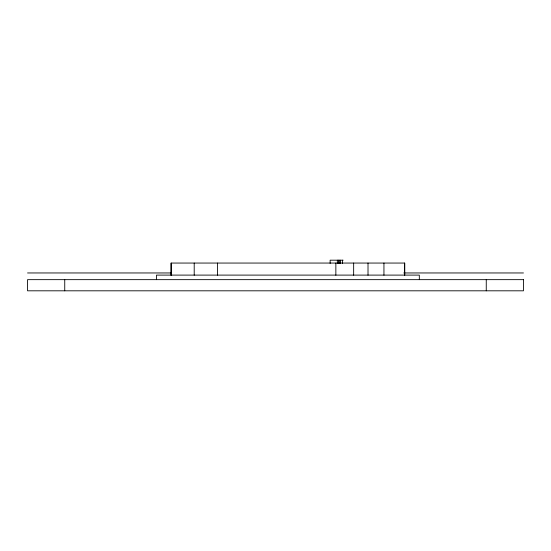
<?xml version="1.0" encoding="UTF-8"?>
<svg xmlns="http://www.w3.org/2000/svg" width="551" height="551" viewBox="0 0 551 551"><rect width="100%" height="100%" fill="white"/><g stroke="black" fill="none" stroke-linecap="round" stroke-linejoin="round"><path stroke-width="0.83" d="M338.837 260.189L338.837 263.433M339.085 260.189L339.085 263.433M156.463 279.653L156.484 275.101L419.311 275.101L419.332 279.653M343.128 260.189L330.132 260.189L330.132 263.433M27.55 272.959L171.327 272.959M403.78 272.959L523.45 272.959M486.257 279.653L486.257 290.811M404.716 275.218L404.716 263.054L171.085 263.054L171.079 275.218M404.634 263.054L404.641 275.218M383.944 263.054L383.944 275.218M368.013 263.054L368.013 275.218M353.652 263.054L353.652 275.218M342.481 260.189L342.481 263.433M340.47 260.189L340.47 263.433M337.336 260.189L337.336 263.433M335.855 263.054L335.855 275.218M217.452 263.054L217.452 275.218M194.207 263.054L194.207 275.218M171.168 263.054L171.189 275.218M64.742 279.653L64.742 290.811M523.45 279.653L27.55 279.653L27.55 290.811L523.45 290.811L523.45 279.653"/></g></svg>
